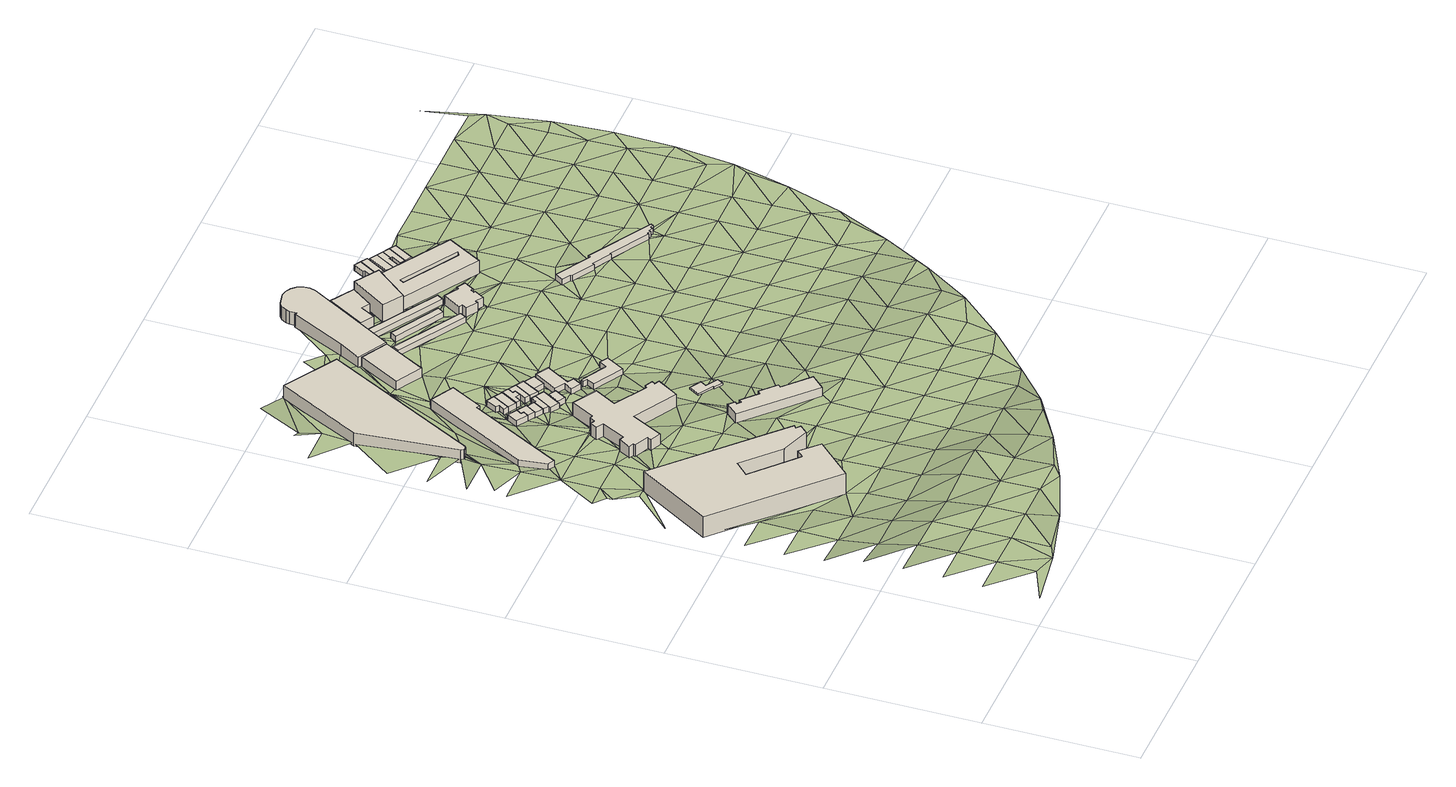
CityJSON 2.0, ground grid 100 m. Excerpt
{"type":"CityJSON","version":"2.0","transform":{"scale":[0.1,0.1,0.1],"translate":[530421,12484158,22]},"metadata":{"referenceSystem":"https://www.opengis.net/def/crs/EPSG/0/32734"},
"CityObjects":{
"building1":{"type":"Building","attributes":{"address":"358 on Victoria Victoria Road Cape Town","building":"commercial","building:levels":"5","building_height":15.3,"plus_code":"4FRW3F76+Q4P","ground_height":27.33,"roof_height":42.63},"geometry":[{"type":"Solid","lod":"1","boundaries":[[[[0,1,2,3]],[[1,4,5,2]],[[4,6,7,5]],[[6,8,9,7]],[[8,10,11,9]],[[10,12,13,11]],[[12,14,15,13]],[[14,16,17,15]],[[16,18,19,17]],[[18,20,21,19]],[[20,22,23,21]],[[22,24,25,23]],[[24,0,3,25]],[[3,2,5,7,9,11,13,15,17,19,21,23,25]],[[24,22,20,18,16,14,12,10,8,6,4,1,0]]]]}]},
"building2":{"type":"Building","attributes":{"address":"International Hotel School 127 Cecil Road Salt River 7925 Cape Town","building":"college","building:levels":"2","amenity":"college","building_height":6.9,"plus_code":"4FRW3F86+86P","ground_height":24.08,"roof_height":30.98},"geometry":[{"type":"Solid","lod":"1","boundaries":[[[[26,27,28,29]],[[27,30,31,28]],[[30,32,33,31]],[[32,34,35,33]],[[34,36,37,35]],[[36,38,39,37]],[[38,26,29,39]],[[29,28,31,33,35,37,39]],[[38,36,34,32,30,27,26]]]]}]},
"building3":{"type":"Building","attributes":{"address":"1 Milne Street Salt River Cape Town","building":"house","building:levels":"1","building_height":4.1,"plus_code":"4FRW3F86+88G","ground_height":25.35,"roof_height":29.45},"geometry":[{"type":"Solid","lod":"1","boundaries":[[[[40,41,42,43]],[[41,44,45,42]],[[44,46,47,45]],[[46,48,49,47]],[[48,50,51,49]],[[50,40,43,51]],[[43,42,45,47,49,51]],[[50,48,46,44,41,40]]]]}]},
"building4":{"type":"Building","attributes":{"address":"271 Victoria Road Salt River Cape Town","building":"commercial","building:levels":"3","building_height":9.7,"plus_code":"4FRW3F86+495","ground_height":25.28,"roof_height":34.98},"geometry":[{"type":"Solid","lod":"1","boundaries":[[[[52,53,54,55]],[[53,56,57,54]],[[56,58,59,57]],[[58,60,61,59]],[[60,62,63,61]],[[62,64,65,63]],[[64,66,67,65]],[[66,68,69,67]],[[68,70,71,69]],[[70,72,73,71]],[[72,74,75,73]],[[74,76,77,75]],[[76,78,79,77]],[[78,80,81,79]],[[80,82,83,81]],[[82,84,85,83]],[[84,86,87,85]],[[86,88,89,87]],[[88,90,91,89]],[[90,92,93,91]],[[92,94,95,93]],[[94,96,97,95]],[[96,98,99,97]],[[98,52,55,99]],[[55,54,57,59,61,63,65,67,69,71,73,75,77,79,81,83,85,87,89,91,93,95,97,99]],[[98,96,94,92,90,88,86,84,82,80,78,76,74,72,70,68,66,64,62,60,58,56,53,52]]]]}]},
"building5":{"type":"Building","attributes":{"address":"97 Durham Avenue Salt River Cape Town","building":"commercial","building:levels":"3","building_height":9.7,"plus_code":"4FRW3F86+G54","ground_height":21.81,"roof_height":31.51},"geometry":[{"type":"Solid","lod":"1","boundaries":[[[[100,101,102,103]],[[101,104,105,102]],[[104,106,107,105]],[[106,108,109,107]],[[108,110,111,109]],[[110,112,113,111]],[[112,114,115,113]],[[114,100,103,115]],[[103,102,105,107,109,111,113,115]],[[114,112,110,108,106,104,101,100]]]]}]},
"building6":{"type":"Building","attributes":{"address":"2 Milne Street Salt River Cape Town","building":"house","building:levels":"1","building_height":4.1,"plus_code":"4FRW3F86+892","ground_height":25.35,"roof_height":29.45},"geometry":[{"type":"Solid","lod":"1","boundaries":[[[[116,117,118,119]],[[117,40,43,118]],[[40,50,51,43]],[[50,48,49,51]],[[48,46,47,49]],[[46,116,119,47]],[[119,118,43,51,49,47]],[[46,48,50,40,117,116]]]]}]},
"building7":{"type":"Building","attributes":{"address":"3 Milne Street Salt River Cape Town","building":"house","building:levels":"1","building_height":4.1,"plus_code":"4FRW3F86+79W","ground_height":24.61,"roof_height":28.71},"geometry":[{"type":"Solid","lod":"1","boundaries":[[[[120,121,122,123]],[[121,124,125,122]],[[124,126,127,125]],[[126,120,123,127]],[[123,122,125,127]],[[126,124,121,120]]]]}]},
"building8":{"type":"Building","attributes":{"address":"1 Ford Street Salt River Cape Town","building":"house","building:levels":"1","building_height":4.1,"plus_code":"4FRW3F86+99M","ground_height":24.08,"roof_height":28.18},"geometry":[{"type":"Solid","lod":"1","boundaries":[[[[128,129,130,131]],[[129,132,133,130]],[[132,134,135,133]],[[134,136,137,135]],[[136,138,139,137]],[[138,128,131,139]],[[131,130,133,135,137,139]],[[138,136,134,132,129,128]]]]}]},
"building9":{"type":"Building","attributes":{"address":"4 Milne Street Salt River Cape Town","building":"house","building:levels":"1","building_height":4.1,"plus_code":"4FRW3F86+7CJ","ground_height":24.61,"roof_height":28.71},"geometry":[{"type":"Solid","lod":"1","boundaries":[[[[140,141,142,143]],[[141,144,145,142]],[[144,146,147,145]],[[146,121,122,147]],[[121,120,123,122]],[[120,140,143,123]],[[143,142,145,147,122,123]],[[120,121,146,144,141,140]]]]}]},
"building10":{"type":"Building","attributes":{"address":"2 Ford Street Salt River Cape Town","building":"house","building:levels":"1","building_height":4.1,"plus_code":"4FRW3F86+999","ground_height":24.08,"roof_height":28.18},"geometry":[{"type":"Solid","lod":"1","boundaries":[[[[148,128,131,149]],[[128,138,139,131]],[[138,150,151,139]],[[150,148,149,151]],[[149,131,139,151]],[[150,138,128,148]]]]}]},
"building11":{"type":"Building","attributes":{"address":"5 Milne Street Salt River Cape Town","building":"house","building:levels":"1","building_height":4.1,"plus_code":"4FRW3F86+7CF","ground_height":24.61,"roof_height":28.71},"geometry":[{"type":"Solid","lod":"1","boundaries":[[[[152,153,154,155]],[[153,156,157,154]],[[156,141,142,157]],[[141,140,143,142]],[[140,158,159,143]],[[158,160,161,159]],[[160,152,155,161]],[[155,154,157,142,143,159,161]],[[160,158,140,141,156,153,152]]]]}]},
"building12":{"type":"Building","attributes":{"address":"3 Ford Street Salt River Cape Town","building":"house","building:levels":"1","building_height":4.1,"plus_code":"4FRW3F86+9C3","ground_height":24.61,"roof_height":28.71},"geometry":[{"type":"Solid","lod":"1","boundaries":[[[[162,163,164,165]],[[163,166,167,164]],[[166,168,169,167]],[[168,170,171,169]],[[170,172,173,171]],[[172,174,175,173]],[[174,176,177,175]],[[176,162,165,177]],[[165,164,167,169,171,173,175,177]],[[176,174,172,170,168,166,163,162]]]]}]},
"building13":{"type":"Building","attributes":{"address":"6 Milne Street Salt River Cape Town","building":"house","building:levels":"1","building_height":4.1,"plus_code":"4FRW3F86+7C9","ground_height":25.28,"roof_height":29.38},"geometry":[{"type":"Solid","lod":"1","boundaries":[[[[178,179,180,181]],[[179,182,183,180]],[[182,184,185,183]],[[184,178,181,185]],[[181,180,183,185]],[[184,182,179,178]]]]}]},
"building14":{"type":"Building","attributes":{"address":"Salt River Fire Station 346A Victoria Road Salt River 7925 Cape Town","building":"fire_station","building:levels":"2","amenity":"fire_station","operator":"City of Cape Town","building_height":6.9,"plus_code":"4FRW3F76+RH9","ground_height":26.64,"roof_height":33.54},"geometry":[{"type":"Solid","lod":"1","boundaries":[[[[186,187,188,189]],[[187,190,191,188]],[[190,192,193,191]],[[192,194,195,193]],[[194,196,197,195]],[[196,198,199,197]],[[198,200,201,199]],[[200,202,203,201]],[[202,204,205,203]],[[204,206,207,205]],[[206,208,209,207]],[[208,186,189,209]],[[189,188,191,193,195,197,199,201,203,205,207,209]],[[208,206,204,202,200,198,196,194,192,190,187,186]]]]}]},
"building15":{"type":"Building","attributes":{"address":"4 Ford Street Salt River Cape Town","building":"house","building:levels":"1","building_height":4.1,"plus_code":"4FRW3F86+8CW","ground_height":24.61,"roof_height":28.71},"geometry":[{"type":"Solid","lod":"1","boundaries":[[[[210,162,165,211]],[[162,176,177,165]],[[176,174,175,177]],[[174,172,173,175]],[[172,212,213,173]],[[212,214,215,213]],[[214,210,211,215]],[[211,165,177,175,173,213,215]],[[214,212,172,174,176,162,210]]]]}]},
"building16":{"type":"Building","attributes":{"address":"5 Ford Street Salt River Cape Town","building":"house","building:levels":"1","building_height":4.1,"plus_code":"4FRW3F86+8FJ","ground_height":24.61,"roof_height":28.71},"geometry":[{"type":"Solid","lod":"1","boundaries":[[[[216,210,211,217]],[[210,214,215,211]],[[214,218,219,215]],[[218,220,221,219]],[[220,216,217,221]],[[217,211,215,219,221]],[[220,218,214,210,216]]]]}]},
"building17":{"type":"Building","attributes":{"building":"roof","building:levels":"1","building_height":1.3,"min_height":2.8,"plus_code":"4FRW3F76+XH5","ground_height":26.44,"roof_height":31.84,"bottom_roof_height":30.54},"geometry":[{"type":"Solid","lod":"1","boundaries":[[[[222,223,224,225]],[[223,226,227,224]],[[226,228,229,227]],[[228,230,231,229]],[[230,232,233,231]],[[232,234,235,233]],[[234,236,237,235]],[[236,222,225,237]],[[225,224,227,229,231,233,235,237]],[[236,234,232,230,228,226,223,222]]]]}]},
"building18":{"type":"Building","attributes":{"address":"6 Ford Street Salt River Cape Town","building":"house","building:levels":"1","building_height":4.1,"plus_code":"4FRW3F86+8FG","ground_height":24.03,"roof_height":28.13},"geometry":[{"type":"Solid","lod":"1","boundaries":[[[[238,239,240,241]],[[239,242,243,240]],[[242,244,245,243]],[[244,238,241,245]],[[241,240,243,245]],[[244,242,239,238]]]]}]},
"building19":{"type":"Building","attributes":{"address":"7 Ford Street Salt River Cape Town","building":"house","building:levels":"1","building_height":4.1,"plus_code":"4FRW3F86+7GV","ground_height":24.03,"roof_height":28.13},"geometry":[{"type":"Solid","lod":"1","boundaries":[[[[246,247,248,249]],[[247,250,251,248]],[[250,252,253,251]],[[252,254,255,253]],[[254,256,257,255]],[[256,258,259,257]],[[258,260,261,259]],[[260,246,249,261]],[[249,248,251,253,255,257,259,261]],[[260,258,256,254,252,250,247,246]]]]}]},
"building20":{"type":"Building","attributes":{"address":"7 Shelley Road Salt River Cape Town","building":"kindergarten","building:levels":"1","building_height":4.1,"plus_code":"4FRW3F86+5HH","ground_height":23.93,"roof_height":28.03},"geometry":[{"type":"Solid","lod":"1","boundaries":[[[[262,263,264,265]],[[263,266,267,264]],[[266,268,269,267]],[[268,270,271,269]],[[270,272,273,271]],[[272,274,275,273]],[[274,276,277,275]],[[276,262,265,277]],[[265,264,267,269,271,273,275,277]],[[276,274,272,270,268,266,263,262]]]]}]},
"building21":{"type":"Building","attributes":{"address":"125 Cecil Road Salt River Cape Town","building":"industrial","building:levels":"2","building_height":6.9,"plus_code":"4FRW3F86+JCQ","ground_height":21.79,"roof_height":28.69},"geometry":[{"type":"Solid","lod":"1","boundaries":[[[[278,279,280,281]],[[279,282,283,280]],[[282,284,285,283]],[[284,278,281,285]],[[281,280,283,285]],[[284,282,279,278]]]]}]},
"building22":{"type":"Building","attributes":{"building":"carport","building:levels":"1","amenity":"parking","building_height":4.1,"plus_code":"4FRW3F86+HJR","ground_height":21.79,"roof_height":25.89},"geometry":[{"type":"Solid","lod":"1","boundaries":[[[[286,287,288,289]],[[287,290,291,288]],[[290,292,293,291]],[[292,286,289,293]],[[289,288,291,293]],[[292,290,287,286]]]]}]},
"building23":{"type":"Building","attributes":{"address":"Cecil Road Salt River Cape Town","building":"parking","building:levels":"3","building_height":9.7,"plus_code":"4FRW3F86+RH7","ground_height":19.01,"roof_height":28.71},"geometry":[{"type":"Solid","lod":"1","boundaries":[[[[294,295,296,297]],[[295,298,299,296]],[[298,300,301,299]],[[300,302,303,301]],[[302,304,305,303]],[[304,306,307,305]],[[306,308,309,307]],[[308,310,311,309]],[[310,312,313,311]],[[312,314,315,313]],[[314,316,317,315]],[[316,318,319,317]],[[318,320,321,319]],[[320,322,323,321]],[[322,324,325,323]],[[324,294,297,325]],[[297,296,299,301,303,305,307,309,311,313,315,317,319,321,323,325]],[[324,322,320,318,316,314,312,310,308,306,304,302,300,298,295,294]]]]}]},
"building24":{"type":"Building","attributes":{"building":"carport","building:levels":"1","amenity":"parking","building_height":4.1,"plus_code":"4FRW3F86+JJQ","ground_height":21.79,"roof_height":25.89},"geometry":[{"type":"Solid","lod":"1","boundaries":[[[[326,327,328,329]],[[327,330,331,328]],[[330,332,333,331]],[[332,326,329,333]],[[329,328,331,333]],[[332,330,327,326]]]]}]},
"building25":{"type":"Building","attributes":{"building":"carport","building:levels":"1","amenity":"parking","building_height":4.1,"plus_code":"4FRW3F86+MM7","ground_height":21.75,"roof_height":25.85},"geometry":[{"type":"Solid","lod":"1","boundaries":[[[[334,335,336,337]],[[335,338,339,336]],[[338,340,341,339]],[[340,334,337,341]],[[337,336,339,341]],[[340,338,335,334]]]]}]},
"building26":{"type":"Building","attributes":{"address":"13 Shelley Road Salt River Cape Town","building":"office","building:levels":"2","building_height":6.9,"plus_code":"4FRW3F86+QMC","ground_height":20.62,"roof_height":27.52},"geometry":[{"type":"Solid","lod":"1","boundaries":[[[[342,343,344,345]],[[343,346,347,344]],[[346,348,349,347]],[[348,350,351,349]],[[350,352,353,351]],[[352,342,345,353]],[[345,344,347,349,351,353]],[[352,350,348,346,343,342]]]]}]},
"building27":{"type":"Building","attributes":{"address":"Atelier's Park 11 Shelley Road Salt River Cape Town","building":"apartments","building:levels":"4","building:flats":"16","building_height":12.5,"plus_code":"4FRW3F86+PPJ","ground_height":20.26,"roof_height":32.76},"geometry":[{"type":"Solid","lod":"1","boundaries":[[[[354,355,356,357]],[[355,358,359,356]],[[358,360,361,359]],[[360,354,357,361]],[[357,356,359,361]],[[360,358,355,354]]]]}]},
"building28":{"type":"Building","attributes":{"address":"Rotary Club of Cape Town Shelley Road Salt River Cape Town","building":"hall","building:levels":"2","amenity":"social_facility","social_facility":"outreach","operator":"Rotary International","building_height":6.9,"plus_code":"4FRW3F86+HQ7","ground_height":21.75,"roof_height":28.65},"geometry":[{"type":"Solid","lod":"1","boundaries":[[[[362,363,364,365]],[[363,366,367,364]],[[366,368,369,367]],[[368,370,371,369]],[[370,372,373,371]],[[372,374,375,373]],[[374,376,377,375]],[[376,378,379,377]],[[378,380,381,379]],[[380,382,383,381]],[[382,384,385,383]],[[384,386,387,385]],[[386,388,389,387]],[[388,362,365,389]],[[365,364,367,369,371,373,375,377,379,381,383,385,387,389]],[[388,386,384,382,380,378,376,374,372,370,368,366,363,362]]]]}]},
"building29":{"type":"Building","attributes":{"address":"17 on Shelly 17 Shelley Road Salt River Cape Town","building":"residential","building:levels":"3","building:flats":"95","residential":"student","operator":"Proper Living","building_height":9.7,"plus_code":"4FRW3F86+MV9","ground_height":20.26,"roof_height":29.96},"geometry":[{"type":"Solid","lod":"1","boundaries":[[[[390,391,392,393]],[[391,394,395,392]],[[394,396,397,395]],[[396,390,393,397]],[[398,399,400,401]],[[399,402,403,400]],[[402,404,405,403]],[[404,398,401,405]],[[393,392,395,397],[401,400,403,405]],[[396,394,391,390],[404,402,399,398]]]]}]},
"building30":{"type":"Building","attributes":{"address":"Swift Street Salt River Cape Town","building":"house","building:levels":"1","building_height":4.1,"plus_code":"4FRW3F86+QRM","ground_height":20,"roof_height":24.1},"geometry":[{"type":"Solid","lod":"1","boundaries":[[[[406,407,408,409]],[[407,410,411,408]],[[410,412,413,411]],[[412,414,415,413]],[[414,416,417,415]],[[416,406,409,417]],[[409,408,411,413,415,417]],[[416,414,412,410,407,406]]]]}]},
"building31":{"type":"Building","attributes":{"address":"Swift Street Salt River Cape Town","building":"house","building:levels":"1","building_height":4.1,"plus_code":"4FRW3F86+QRP","ground_height":20,"roof_height":24.1},"geometry":[{"type":"Solid","lod":"1","boundaries":[[[[406,416,417,409]],[[416,418,419,417]],[[418,420,421,419]],[[420,406,409,421]],[[409,417,419,421]],[[420,418,416,406]]]]}]},
"building32":{"type":"Building","attributes":{"address":"Swift Street Salt River Cape Town","building":"house","building:levels":"1","building_height":4.1,"plus_code":"4FRW3F86+QV6","ground_height":20,"roof_height":24.1},"geometry":[{"type":"Solid","lod":"1","boundaries":[[[[422,423,424,425]],[[423,426,427,424]],[[426,428,429,427]],[[428,422,425,429]],[[425,424,427,429]],[[428,426,423,422]]]]}]},
"building33":{"type":"Building","attributes":{"address":"Swift Street Salt River Cape Town","building":"house","building:levels":"1","building_height":4.1,"plus_code":"4FRW3F86+QV3","ground_height":20,"roof_height":24.1},"geometry":[{"type":"Solid","lod":"1","boundaries":[[[[430,422,425,431]],[[422,428,429,425]],[[428,432,433,429]],[[432,434,435,433]],[[434,436,437,435]],[[436,438,439,437]],[[438,430,431,439]],[[431,425,429,433,435,437,439]],[[438,436,434,432,428,422,430]]]]}]},
"building34":{"type":"Building","attributes":{"address":"Swift Street Salt River Cape Town","building":"house","building:levels":"1","building_height":4.1,"plus_code":"4FRW3F86+PVX","ground_height":20,"roof_height":24.1},"geometry":[{"type":"Solid","lod":"1","boundaries":[[[[440,430,431,441]],[[430,438,439,431]],[[438,442,443,439]],[[442,444,445,443]],[[444,446,447,445]],[[446,440,441,447]],[[441,431,439,443,445,447]],[[446,444,442,438,430,440]]]]}]},
"building35":{"type":"Building","attributes":{"address":"Swift Street Salt River Cape Town","building":"house","building:levels":"1","building_height":4.1,"plus_code":"4FRW3F86+PWR","ground_height":20,"roof_height":24.1},"geometry":[{"type":"Solid","lod":"1","boundaries":[[[[440,446,447,441]],[[446,448,449,447]],[[448,450,451,449]],[[450,440,441,451]],[[441,447,449,451]],[[450,448,446,440]]]]}]},
"building36":{"type":"Building","attributes":{"address":"9 Shelley Road 7925 Salt River, Cape Town","building":"clubhouse","building:levels":"1","building_height":4.1,"plus_code":"4FRW3F87+83F","ground_height":22.36,"roof_height":26.46},"geometry":[{"type":"Solid","lod":"1","boundaries":[[[[452,453,454,455]],[[453,456,457,454]],[[456,458,459,457]],[[458,460,461,459]],[[460,462,463,461]],[[462,464,465,463]],[[464,466,467,465]],[[466,468,469,467]],[[468,470,471,469]],[[470,472,473,471]],[[472,474,475,473]],[[474,476,477,475]],[[476,478,479,477]],[[478,480,481,479]],[[480,482,483,481]],[[482,484,485,483]],[[484,486,487,485]],[[486,452,455,487]],[[455,454,457,459,461,463,465,467,469,471,473,475,477,479,481,483,485,487]],[[486,484,482,480,478,476,474,472,470,468,466,464,462,460,458,456,453,452]]]]}]},
"terrain1":{"type":"TINRelief","geometry":[{"type":"CompositeSurface","lod":"1","boundaries":[[[488,489,490]],[[491,492,488]],[[493,494,491]],[[490,491,488]],[[493,495,496]],[[491,490,497]],[[497,493,491]],[[495,498,499]],[[500,497,490]],[[495,493,501]],[[498,502,503]],[[497,501,493]],[[490,504,500]],[[498,495,505]],[[502,506,507]],[[501,505,495]],[[497,500,508]],[[502,498,509]],[[506,510,511]],[[508,501,497]],[[505,509,498]],[[508,500,504]],[[502,512,506]],[[505,501,513]],[[509,512,502]],[[513,501,508]],[[514,510,506]],[[515,509,505]],[[516,510,517]],[[512,514,506]],[[513,515,505]],[[508,504,518]],[[519,512,509]],[[520,521,522]],[[513,508,518]],[[515,519,509]],[[514,517,510]],[[517,514,512]],[[523,524,525]],[[525,524,526]],[[515,513,527]],[[522,521,526]],[[519,528,512]],[[504,529,518]],[[521,525,526]],[[517,512,528]],[[518,527,513]],[[525,530,523]],[[515,531,519]],[[527,531,515]],[[530,532,533]],[[525,521,534]],[[528,519,535]],[[536,537,538]],[[518,539,527]],[[534,530,525]],[[532,540,541]],[[531,535,519]],[[539,518,529]],[[528,542,517]],[[543,537,536]],[[544,532,530]],[[545,534,521]],[[544,530,546]],[[547,540,548]],[[549,545,521]],[[550,532,544]],[[538,537,551]],[[535,542,528]],[[532,550,540]],[[527,552,531]],[[530,553,546]],[[548,554,555]],[[537,543,556]],[[539,557,527]],[[530,534,553]],[[542,558,517]],[[537,556,551]],[[558,559,517]],[[534,545,560]],[[535,531,552]],[[561,540,550]],[[527,557,552]],[[540,562,548]],[[540,563,562]],[[521,564,549]],[[563,540,565]],[[566,554,567]],[[560,545,568]],[[561,565,540]],[[569,539,529]],[[570,545,549]],[[568,545,571]],[[572,546,553]],[[556,573,551]],[[553,534,574]],[[574,534,560]],[[575,542,535]],[[545,570,571]],[[556,559,573]],[[567,554,548]],[[560,568,576]],[[535,552,575]],[[561,550,577]],[[569,557,539]],[[573,559,558]],[[571,578,568]],[[579,558,542]],[[580,567,581]],[[582,553,574]],[[553,583,572]],[[570,584,571]],[[579,542,575]],[[585,546,572]],[[552,557,586]],[[570,549,587]],[[549,564,588]],[[589,574,590]],[[582,591,553]],[[569,592,557]],[[593,573,558]],[[583,553,591]],[[588,587,549]],[[582,574,589]],[[564,594,595]],[[575,552,586]],[[593,558,579]],[[557,592,586]],[[581,596,597]],[[550,26,577]],[[598,584,570]],[[572,583,599]],[[600,595,573]],[[572,599,44]],[[587,598,570]],[[564,595,600]],[[591,601,583]],[[602,579,575]],[[593,600,573]],[[44,585,572]],[[603,583,601]],[[604,584,598]],[[588,564,605]],[[577,606,561]],[[599,583,603]],[[602,575,586]],[[607,581,567]],[[588,608,587]],[[609,592,569]],[[607,596,581]],[[610,593,579]],[[564,600,605]],[[44,599,46]],[[603,611,52]],[[605,608,588]],[[599,603,52]],[[610,579,602]],[[44,41,585]],[[46,599,612]],[[598,587,613]],[[586,592,614]],[[587,608,613]],[[615,612,599]],[[616,41,40]],[[617,41,616]],[[41,618,585]],[[600,593,619]],[[596,607,620]],[[621,604,598]],[[52,622,599]],[[599,622,615]],[[623,618,41]],[[617,623,41]],[[624,616,40]],[[586,614,602]],[[617,616,624]],[[619,593,610]],[[592,609,614]],[[606,577,26]],[[609,569,625]],[[626,623,617]],[[624,40,627]],[[628,615,622]],[[40,117,627]],[[618,623,629]],[[630,622,52]],[[613,631,598]],[[600,632,605]],[[114,561,606]],[[598,631,621]],[[117,168,627]],[[610,602,633]],[[630,52,182]],[[632,600,619]],[[117,121,212]],[[634,608,605]],[[635,636,637]],[[638,636,635]],[[168,117,212]],[[618,629,38]],[[52,639,182]],[[635,637,640]],[[638,635,640]],[[121,146,144]],[[179,630,182]],[[638,631,613]],[[602,614,633]],[[144,212,121]],[[38,641,26]],[[606,26,641]],[[168,212,170]],[[642,639,643]],[[640,631,638]],[[614,609,625]],[[214,212,144]],[[643,644,642]],[[170,212,172]],[[214,144,141]],[[645,619,610]],[[605,632,634]],[[141,218,214]],[[640,646,196]],[[647,182,639]],[[648,629,128]],[[156,218,141]],[[633,645,610]],[[649,621,631]],[[606,641,650]],[[178,184,156]],[[648,38,629]],[[184,182,647]],[[648,128,163]],[[220,218,156]],[[184,651,156]],[[652,641,38]],[[639,642,653]],[[654,607,655]],[[640,196,656]],[[639,657,647]],[[619,658,632]],[[651,184,647]],[[162,648,163]],[[659,631,640]],[[614,625,660]],[[220,156,661]],[[651,661,156]],[[657,639,662]],[[663,649,664]],[[614,660,633]],[[639,653,662]],[[650,641,665]],[[162,210,648]],[[664,653,642]],[[651,647,666]],[[645,658,619]],[[667,656,196]],[[652,38,648]],[[210,216,648]],[[649,631,659]],[[659,640,656]],[[641,652,665]],[[634,632,668]],[[246,661,651]],[[669,667,670]],[[662,671,657]],[[606,650,672]],[[655,607,114]],[[673,657,671]],[[674,671,662]],[[675,645,633]],[[673,676,657]],[[664,649,677]],[[632,658,668]],[[661,246,244]],[[244,246,216]],[[678,653,664]],[[679,676,673]],[[660,675,633]],[[653,678,662]],[[669,634,668]],[[680,114,606]],[[260,681,676]],[[682,648,216]],[[683,660,625]],[[672,680,606]],[[659,677,649]],[[684,667,669]],[[676,679,260]],[[658,645,685]],[[652,648,682]],[[677,678,664]],[[679,673,686]],[[656,667,687]],[[682,216,246]],[[688,246,260]],[[645,675,685]],[[668,684,669]],[[687,659,656]],[[665,652,689]],[[682,246,688]],[[684,687,667]],[[690,655,114]],[[679,686,263]],[[683,675,660]],[[672,691,680]],[[679,692,260]],[[693,655,690]],[[668,658,694]],[[695,114,680]],[[677,696,678]],[[685,697,658]],[[682,689,652]],[[692,679,263]],[[262,678,696]],[[695,690,114]],[[278,665,698]],[[278,691,672]],[[688,260,699]],[[700,680,691]],[[701,677,659]],[[684,668,694]],[[687,702,659]],[[694,658,697]],[[698,665,703]],[[703,665,689]],[[685,675,704]],[[263,262,692]],[[675,683,704]],[[691,278,700]],[[705,682,688]],[[696,677,701]],[[692,699,260]],[[701,659,702]],[[698,286,278]],[[286,700,278]],[[687,684,706]],[[707,697,685]],[[689,682,705]],[[262,696,708]],[[694,709,684]],[[699,705,688]],[[327,700,286]],[[704,707,685]],[[695,710,690]],[[702,687,706]],[[711,692,262]],[[696,701,708]],[[684,709,706]],[[327,712,700]],[[335,700,712]],[[697,713,694]],[[703,689,714]],[[704,683,715]],[[698,703,716]],[[700,335,717]],[[707,713,697]],[[705,714,689]],[[708,711,262]],[[327,326,712]],[[335,712,326]],[[327,286,718]],[[699,692,719]],[[702,720,701]],[[721,709,694]],[[334,717,335]],[[706,722,702]],[[715,707,704]],[[713,721,694]],[[692,711,719]],[[703,714,716]],[[699,723,705]],[[334,724,717]],[[722,720,702]],[[286,725,718]],[[326,726,335]],[[727,708,701]],[[706,709,728]],[[700,717,729]],[[724,334,730]],[[718,731,327]],[[714,705,723]],[[721,728,709]],[[723,699,719]],[[707,715,732]],[[713,707,733]],[[334,734,730]],[[727,701,720]],[[708,735,711]],[[736,722,706]],[[714,737,716]],[[350,724,730]],[[721,713,733]],[[338,335,726]],[[718,725,731]],[[724,350,348]],[[728,736,706]],[[707,732,733]],[[725,716,738]],[[734,334,340]],[[711,735,719]],[[714,723,739]],[[735,708,727]],[[731,725,740]],[[738,740,725]],[[730,734,741]],[[716,737,738]],[[739,737,714]],[[722,742,720]],[[740,738,743]],[[368,731,740]],[[736,742,722]],[[726,731,368]],[[744,350,730]],[[728,721,745]],[[733,746,721]],[[741,734,340]],[[732,715,747]],[[737,748,749]],[[750,723,719]],[[751,727,720]],[[338,726,368]],[[739,748,737]],[[340,752,741]],[[735,753,719]],[[728,745,736]],[[742,751,720]],[[721,746,745]],[[350,744,352]],[[739,754,748]],[[732,747,733]],[[739,723,750]],[[368,755,338]],[[360,741,752]],[[750,719,753]],[[755,340,338]],[[735,727,756]],[[368,366,755]],[[757,754,758]],[[363,340,755]],[[759,352,744]],[[758,754,760]],[[742,736,761]],[[751,756,727]],[[755,366,363]],[[762,754,739]],[[746,733,763]],[[736,745,761]],[[360,752,391]],[[764,765,744]],[[752,340,766]],[[753,735,767]],[[744,768,764]],[[769,770,771]],[[762,760,754]],[[763,733,747]],[[750,762,739]],[[768,744,360]],[[772,751,742]],[[362,760,762]],[[756,767,735]],[[753,773,750]],[[340,363,766]],[[360,774,768]],[[761,772,742]],[[766,363,362]],[[745,746,775]],[[774,360,776]],[[777,360,391]],[[778,773,753]],[[779,746,763]],[[776,360,780]],[[774,776,780]],[[360,777,780]],[[769,771,781]],[[751,782,756]],[[777,391,783]],[[773,452,750]],[[762,750,452]],[[767,784,753]],[[769,785,770]],[[778,753,784]],[[762,766,362]],[[745,775,761]],[[780,777,786]],[[783,391,787]],[[772,782,751]],[[746,779,775]],[[788,780,786]],[[778,789,773]],[[432,787,391]],[[790,786,777]],[[787,791,783]],[[792,432,391]],[[793,763,747]],[[787,432,428]],[[767,756,794]],[[761,795,772]],[[769,781,785]],[[782,796,756]],[[423,791,787]],[[452,797,762]],[[778,784,798]],[[779,763,793]],[[795,761,775]],[[762,797,766]],[[391,799,792]],[[464,784,767]],[[791,423,420]],[[800,792,801]],[[756,796,794]],[[792,800,436]],[[452,802,803]],[[803,797,452]],[[782,772,804]],[[792,805,801]],[[800,438,436]],[[798,784,464]],[[442,438,800]],[[806,775,779]],[[464,767,794]],[[772,795,804]],[[422,420,423]],[[464,807,798]],[[799,805,792]],[[779,793,806]],[[802,808,803]],[[797,809,766]],[[796,782,810]],[[799,766,809]],[[775,811,795]],[[804,810,782]],[[803,808,812]],[[812,797,803]],[[806,811,775]],[[805,799,813]],[[796,814,794]],[[813,450,805]],[[804,795,815]],[[814,796,810]],[[464,794,816]],[[809,813,799]],[[466,464,816]],[[809,797,817]],[[440,450,818]],[[811,815,795]],[[819,806,793]],[[812,817,797]],[[450,813,818]],[[820,810,804]],[[821,794,814]],[[822,812,808]],[[811,806,819]],[[816,794,821]],[[823,813,809]],[[815,820,804]],[[823,809,817]],[[815,811,819]],[[822,808,824]],[[816,825,826]],[[814,810,827]],[[813,828,818]],[[816,821,825]],[[820,829,810]],[[825,821,830]],[[825,830,831]],[[813,823,828]],[[832,830,821]],[[817,812,833]],[[821,814,827]],[[832,834,830]],[[822,835,812]],[[827,810,829]],[[815,819,836]],[[820,815,837]],[[823,817,833]],[[818,828,838]],[[812,835,833]],[[839,832,821]],[[832,839,824]],[[829,820,837]],[[839,821,827]],[[837,815,836]],[[824,840,822]],[[819,841,836]],[[842,828,823]],[[840,835,822]],[[833,843,823]],[[840,824,839]],[[844,827,829]],[[837,845,829]],[[843,842,823]],[[837,836,841]],[[846,838,828]],[[833,835,847]],[[827,844,839]],[[840,847,835]],[[844,829,845]],[[828,842,846]],[[848,843,833]],[[849,840,839]],[[848,833,847]],[[850,837,841]],[[850,845,837]],[[839,844,849]],[[842,843,851]],[[852,843,848]],[[847,840,853]],[[840,849,854]],[[844,845,855]],[[842,851,846]],[[843,852,851]],[[840,854,853]],[[845,850,855]],[[848,847,856]],[[844,857,849]],[[852,848,856]],[[846,851,858]],[[847,853,856]],[[859,854,849]],[[844,855,857]],[[857,855,850]],[[849,857,859]],[[860,851,852]],[[856,861,852]],[[853,854,862]],[[854,859,863]],[[860,852,861]],[[858,851,864]],[[853,862,856]],[[854,863,862]],[[865,859,857]],[[851,860,864]],[[866,861,856]],[[865,863,859]],[[856,862,866]],[[863,865,862]],[[860,861,867]],[[866,868,861]],[[869,862,865]],[[866,862,869]],[[861,868,867]],[[860,870,864]],[[868,866,871]],[[869,871,866]],[[860,867,870]],[[868,871,867]],[[870,872,864]],[[870,867,871]],[[870,873,872]]]}]}
},
"vertices":[
[714,1474,99],[937,1706,99],[937,1706,252],[714,1474,252],[824,1818,99],[824,1818,252],[780,1774,99],[780,1774,252],[505,2029,99],[505,2029,252],[589,2113,99],[589,2113,252],[812,1897,99],[812,1897,252],[1010,1829,99],[1010,1829,252],[1056,1882,99],[1056,1882,252],[1030,1905,99],[1030,1905,252],[1048,1919,99],[1048,1919,252],[328,2608,99],[328,2608,252],[29,2126,99],[29,2126,252],
[695,4082,67],[322,3395,67],[322,3395,136],[695,4082,136],[343,3215,67],[343,3215,136],[386,3192,67],[386,3192,136],[716,3800,67],[716,3800,136],[738,3788,67],[738,3788,136],[851,3997,67],[851,3997,136],
[792,3575,80],[732,3612,80],[732,3612,120],[792,3575,120],[690,3543,80],[690,3543,120],[766,3495,80],[766,3495,120],[788,3530,80],[788,3530,120],[770,3540,80],[770,3540,120],
[904,3263,79],[821,3109,79],[821,3109,176],[904,3263,176],[801,3117,79],[801,3117,176],[779,3081,79],[779,3081,176],[752,3096,79],[752,3096,176],[726,3051,79],[726,3051,176],[770,3023,79],[770,3023,176],[690,2869,79],[690,2869,176],[661,2880,79],[661,2880,176],[614,2802,79],[614,2802,176],[647,2788,79],[647,2788,176],[642,2776,79],[642,2776,176],[737,2729,79],[737,2729,176],[722,2707,79],[722,2707,176],[794,2673,79],[794,2673,176],[902,2878,79],[902,2878,176],[1189,2713,79],[1189,2713,176],[1274,2853,79],[1274,2853,176],[1243,2868,79],[1243,2868,176],[1257,2890,79],[1257,2890,176],[1206,2915,79],[1206,2915,176],[1193,2900,79],[1193,2900,176],[981,3030,79],[981,3030,176],[1061,3170,79],[1061,3170,176],
[524,4947,44],[231,4399,44],[231,4399,141],[524,4947,141],[289,3745,44],[289,3745,141],[298,3731,44],[298,3731,141],[305,3727,44],[305,3727,141],[321,3728,44],[321,3728,141],[333,3737,44],[333,3737,141],[870,4736,44],[870,4736,141],
[811,3468,80],[855,3537,80],[855,3537,120],[811,3468,120],
[862,3435,72],[907,3508,72],[907,3508,113],[862,3435,113],[855,3537,72],[855,3537,113],[811,3468,72],[811,3468,113],
[884,3752,67],[834,3781,67],[834,3781,108],[884,3752,108],[791,3707,67],[791,3707,108],[812,3694,67],[812,3694,108],[788,3654,67],[788,3654,108],[817,3637,67],[817,3637,108],
[900,3412,72],[967,3521,72],[967,3521,113],[900,3412,113],[941,3536,72],[941,3536,113],[919,3501,72],[919,3501,113],
[938,3720,67],[938,3720,108],[869,3607,67],[869,3607,108],
[955,3376,72],[1000,3450,72],[1000,3450,113],[955,3376,113],[1024,3489,72],[1024,3489,113],[895,3398,72],[895,3398,113],[949,3365,72],[949,3365,113],
[977,3696,72],[938,3720,72],[938,3720,113],[977,3696,113],[869,3607,72],[869,3607,113],[897,3591,72],[897,3591,113],[920,3628,72],[920,3628,113],[949,3611,72],[949,3611,113],[971,3648,72],[971,3648,113],[954,3658,72],[954,3658,113],
[1000,3450,79],[955,3376,79],[955,3376,120],[1000,3450,120],[1004,3347,79],[1004,3347,120],[1048,3422,79],[1048,3422,120],
[1146,2325,92],[1564,1931,92],[1564,1931,161],[1146,2325,161],[1644,2014,92],[1644,2014,161],[1484,2165,92],[1484,2165,161],[1499,2182,92],[1499,2182,161],[1401,2275,92],[1401,2275,161],[1382,2256,92],[1382,2256,161],[1282,2350,92],[1282,2350,161],[1265,2332,92],[1265,2332,161],[1243,2353,92],[1243,2353,161],[1256,2367,92],[1256,2367,161],[1219,2402,92],[1219,2402,161],
[1027,3665,72],[1027,3665,113],[926,3574,72],[926,3574,113],[960,3553,72],[960,3553,113],
[1078,3636,72],[1078,3636,113],[1013,3521,72],[1013,3521,113],[1034,3560,72],[1034,3560,113],
[1392,2632,131],[1318,2675,131],[1318,2675,144],[1392,2632,144],[1275,2606,131],[1275,2606,144],[1373,2547,131],[1373,2547,144],[1369,2538,131],[1369,2538,144],[1423,2506,131],[1423,2506,144],[1447,2545,131],[1447,2545,144],[1368,2592,131],[1368,2592,144],
[1078,3636,66],[1034,3560,66],[1034,3560,107],[1078,3636,107],[1107,3519,66],[1107,3519,107],[1151,3595,66],[1151,3595,107],
[1174,3594,66],[1082,3440,66],[1082,3440,107],[1174,3594,107],[1146,3402,66],[1146,3402,107],[1112,3346,66],[1112,3346,107],[1175,3309,66],[1175,3309,107],[1209,3367,66],[1209,3367,107],[1168,3391,66],[1168,3391,107],[1259,3544,66],[1259,3544,107],
[1469,3247,65],[1414,3278,65],[1414,3278,106],[1469,3247,106],[1385,3227,65],[1385,3227,106],[1215,3323,65],[1215,3323,106],[1204,3304,65],[1204,3304,106],[1231,3288,65],[1231,3288,106],[1201,3237,65],[1201,3237,106],[1399,3125,65],[1399,3125,106],
[1145,4520,44],[971,4617,44],[971,4617,113],[1145,4520,113],[818,4344,44],[818,4344,113],[992,4247,44],[992,4247,113],
[1164,4489,44],[1139,4447,44],[1139,4447,85],[1164,4489,85],[1580,4180,44],[1580,4180,85],[1605,4222,44],[1605,4222,85],
[1489,5096,16],[1499,5134,16],[1499,5134,113],[1489,5096,113],[1497,5172,16],[1497,5172,113],[1482,5208,16],[1482,5208,113],[1455,5238,16],[1455,5238,113],[1420,5258,16],[1420,5258,113],[1380,5265,16],[1380,5265,113],[1302,5248,16],[1302,5248,113],[1275,5228,16],[1275,5228,113],[1253,5197,16],[1253,5197,113],[1245,5172,16],[1245,5172,113],[1244,5123,16],[1244,5123,113],[1230,5130,16],[1230,5130,113],[1048,4777,16],[1048,4777,113],[964,4635,16],[964,4635,113],[1157,4529,16],[1157,4529,113],
[1288,4548,44],[1264,4508,44],[1264,4508,85],[1288,4548,85],[1584,4323,44],[1584,4323,85],[1608,4363,44],[1608,4363,85],
[1273,4686,44],[1247,4644,44],[1247,4644,85],[1273,4686,85],[1698,4368,44],[1698,4368,85],[1724,4410,44],[1724,4410,85],
[1439,4983,32],[1295,4738,32],[1295,4738,101],[1439,4983,101],[1382,4687,32],[1382,4687,101],[1436,4783,32],[1436,4783,101],[1489,4751,32],[1489,4751,101],[1590,4889,32],[1590,4889,101],
[1598,4888,29],[1439,4653,29],[1439,4653,154],[1598,4888,154],[1570,4571,29],[1570,4571,154],[1752,4789,29],[1752,4789,154],
[1858,4284,44],[1803,4318,44],[1803,4318,112],[1858,4284,112],[1793,4303,44],[1793,4303,112],[1702,4359,44],[1702,4359,112],[1629,4240,44],[1629,4240,112],[1650,4227,44],[1650,4227,112],[1631,4195,44],[1631,4195,112],[1704,4151,44],[1704,4151,112],[1713,4166,44],[1713,4166,112],[1762,4135,44],[1762,4135,112],[1802,4200,44],[1802,4200,112],[1793,4206,44],[1793,4206,112],[1805,4226,44],[1805,4226,112],[1818,4219,44],[1818,4219,112],
[2206,4504,29],[1756,4784,29],[1756,4784,126],[2206,4504,126],[1583,4579,29],[1583,4579,126],[2073,4273,29],[2073,4273,126],[1738,4651,29],[2107,4421,29],[2107,4421,126],[1738,4651,126],[2081,4406,29],[2081,4406,126],[1723,4626,29],[1723,4626,126],
[1897,4957,26],[1856,4981,26],[1856,4981,67],[1897,4957,67],[1813,4909,26],[1813,4909,67],[1821,4904,26],[1821,4904,67],[1784,4843,26],[1784,4843,67],[1817,4824,26],[1817,4824,67],
[1862,4798,26],[1862,4798,67],[1941,4930,26],[1941,4930,67],
[1993,4889,26],[1947,4916,26],[1947,4916,67],[1993,4889,67],[1863,4775,26],[1863,4775,67],[1909,4748,26],[1909,4748,67],
[2031,4866,26],[2031,4866,67],[1904,4741,26],[1904,4741,67],[1935,4723,26],[1935,4723,67],[1985,4807,26],[1985,4807,67],[1993,4802,26],[1993,4802,67],
[2074,4841,26],[2074,4841,67],[2003,4796,26],[2003,4796,67],[1964,4731,26],[1964,4731,67],[1997,4712,26],[1997,4712,67],
[2041,4687,26],[2041,4687,67],[2116,4814,26],[2116,4814,67],
[2143,3818,50],[2111,3764,50],[2111,3764,91],[2143,3818,91],[2163,3733,50],[2163,3733,91],[2169,3722,50],[2169,3722,91],[2313,3635,50],[2313,3635,91],[2319,3646,50],[2319,3646,91],[2441,3574,50],[2441,3574,91],[2446,3583,50],[2446,3583,91],[2701,3431,50],[2701,3431,91],[2706,3440,50],[2706,3440,91],[2726,3428,50],[2726,3428,91],[2734,3442,50],[2734,3442,91],[2757,3428,50],[2757,3428,91],[2766,3444,50],[2766,3444,91],[2785,3433,50],[2785,3433,91],[2797,3452,50],[2797,3452,91],[2381,3697,50],[2381,3697,91],[2373,3683,50],[2373,3683,91],
[259,107,208],[26,4,204],[414,62,207],[259,357,214],[9,357,211],[259,607,218],[9,607,217],[259,857,207],[9,857,214],[509,357,209],[259,1107,150],[9,1107,202],[509,107,207],[509,607,209],[259,1357,115],[9,1357,144],[795,157,219],[509,857,203],[259,1607,119],[9,1607,122],[759,357,208],[509,1107,146],[259,1857,121],[9,1857,126],[509,1357,111],[759,607,203],[509,1607,94],[759,857,173],[29,2126,124],[714,1474,101],[1009,357,214],[759,1107,113],[9,2357,120],[328,2608,112],[259,2607,112],[100,2851,112],[179,2787,108],[259,2857,108],[182,2752,108],[1009,607,207],[759,1357,101],[1165,289,212],[259,3107,108],[1009,857,195],[259,3357,100],[9,3357,97],[509,2857,107],[1009,1107,122],[505,2029,110],[759,1857,115],[589,2113,110],[1259,357,212],[259,3607,92],[40,3444,97],[1009,1357,109],[780,1774,115],[343,3215,108],[509,2607,112],[386,3192,102],[9,3607,90],[289,3745,84],[759,2357,113],[322,3395,100],[812,1897,115],[1259,857,193],[509,3107,102],[259,3857,84],[9,3857,82],[824,1818,115],[1259,607,201],[1009,1607,102],[937,1706,102],[614,2802,107],[333,3737,84],[298,3731,92],[305,3727,92],[1048,1919,116],[321,3728,92],[9,4107,74],[231,4399,69],[642,2776,101],[1519,457,204],[759,2607,108],[722,2707,108],[509,3357,96],[1010,1829,116],[661,2880,101],[1259,1107,128],[647,2788,101],[509,3857,78],[737,2729,108],[1259,1357,113],[9,4607,58],[259,4607,62],[726,3051,95],[759,3107,95],[794,2673,108],[716,3800,72],[1509,857,130],[1009,2357,107],[1009,2107,113],[770,3023,95],[690,2869,101],[752,3096,95],[1509,607,195],[1259,1607,104],[1030,1905,116],[1056,1882,116],[226,4743,53],[193,4760,53],[1009,2607,100],[759,3357,90],[1259,1857,112],[779,3081,95],[1509,1107,107],[801,3117,95],[902,2878,93],[1259,2107,107],[759,4357,61],[524,4947,49],[1146,2325,100],[1759,607,195],[1509,1357,106],[821,3109,95],[811,3468,90],[1219,2402,100],[1759,857,141],[862,3435,90],[759,3607,80],[788,3654,80],[738,3788,72],[1509,1607,102],[390,5041,40],[1189,2713,90],[895,3398,79],[791,3707,80],[817,3637,80],[1856,659,195],[812,3694,80],[869,3607,80],[900,3412,79],[834,3781,72],[949,3365,79],[1259,2607,90],[1509,1857,107],[1759,1107,114],[1564,1931,107],[1259,2357,100],[1243,2353,100],[1265,2332,100],[1256,2367,100],[1061,3170,86],[1282,2350,100],[759,4107,67],[1206,2915,83],[981,3030,86],[1193,2900,83],[1759,1357,109],[1382,2256,100],[1112,3346,79],[1009,3857,67],[1274,2853,83],[818,4344,61],[1082,3440,79],[1009,4107,63],[1259,3107,76],[532,4955,49],[817,4803,44],[1509,2357,92],[1175,3309,70],[1759,1607,106],[1509,2607,84],[2009,857,129],[1107,3519,72],[1201,3237,70],[1243,2868,83],[1257,2890,83],[992,4247,57],[1146,3402,70],[1499,2182,102],[1759,1857,106],[1644,2014,97],[1484,2165,102],[1204,3304,70],[971,4617,49],[1215,3323,70],[1231,3288,70],[2009,1107,121],[1209,3367,70],[1509,2857,73],[1399,3125,69],[1259,3357,70],[964,4635,49],[1168,3391,70],[1259,3857,62],[2171,893,122],[1759,2107,97],[2009,1357,117],[1385,3227,69],[1759,2357,84],[1259,3607,66],[1259,4107,58],[1009,4857,40],[1009,4607,49],[1509,3357,65],[900,4957,40],[2009,1857,105],[1048,4777,40],[1509,3107,69],[2009,1607,110],[1139,4447,51],[1509,3607,63],[1157,4529,44],[1759,2857,67],[1759,2607,74],[1259,4357,51],[2259,1107,120],[1509,3857,59],[2009,2357,82],[2259,1357,116],[1759,3107,65],[2009,2107,94],[1230,5130,27],[1759,3357,63],[1259,4607,44],[2259,1607,112],[1509,4107,54],[2462,1156,115],[1580,4180,54],[1295,4738,36],[1509,4357,48],[1759,3607,59],[2009,2857,66],[2259,1857,101],[2009,2607,71],[1759,3857,55],[1382,4687,44],[1605,4222,54],[1608,4363,48],[2009,3107,64],[2259,2107,88],[1489,5096,24],[1439,4653,40],[1584,4323,48],[2509,1357,111],[2509,1607,107],[1509,4607,40],[2009,3357,62],[2259,2357,78],[1704,4151,50],[1631,4195,54],[1759,4107,50],[1629,4240,48],[1570,4571,40],[2259,2607,69],[1650,4227,50],[1598,4888,32],[2509,2107,85],[2509,1857,95],[2726,1447,111],[1762,4135,50],[1713,4166,50],[2009,3857,53],[2259,2857,66],[1583,4579,40],[2009,3607,58],[1802,4200,50],[1759,4357,44],[2259,3107,63],[1793,4206,50],[1805,4226,50],[1608,4951,32],[1818,4219,50],[2509,2357,72],[2009,4107,47],[2759,1607,101],[1684,4904,29],[1638,4933,29],[2073,4273,41],[2259,3357,59],[1691,4898,29],[1759,4607,36],[1738,4651,36],[1723,4626,36],[2509,2607,64],[2111,3764,53],[1734,4873,29],[2759,2107,75],[1759,4857,29],[1784,4843,29],[2169,3722,55],[2759,1857,86],[1771,4851,29],[2081,4406,41],[2509,2857,62],[1817,4824,29],[2259,3607,55],[2107,4421,41],[1813,4909,29],[1863,4775,29],[1807,4912,29],[2163,3733,55],[1821,4904,29],[1862,4798,29],[1935,4723,33],[2960,1762,79],[2509,3357,55],[2759,2357,66],[2509,3107,60],[2259,4107,44],[2313,3635,55],[2206,4504,31],[1964,4731,33],[1997,4712,33],[2373,3683,55],[2259,3857,50],[2759,2607,61],[2041,4687,33],[3009,1857,79],[2319,3646,55],[2381,3697,55],[2259,4357,38],[2759,2857,59],[3009,2107,68],[2509,3857,46],[2259,4607,31],[2759,3107,55],[3009,2357,61],[2701,3431,51],[2509,4107,40],[2259,4857,25],[3161,2099,63],[3009,2607,57],[2759,3357,51],[2759,3607,47],[2509,4357,36],[2797,3452,51],[2726,3428,51],[2706,3440,51],[3009,3107,50],[2509,4607,31],[3009,2857,52],[2757,3428,51],[2734,3442,51],[2785,3433,51],[2759,4107,37],[2766,3444,51],[2759,3857,42],[3259,2357,58],[3259,2607,54],[2509,4857,24],[3009,3357,46],[3009,3607,42],[3329,2454,58],[2759,4607,28],[2759,4357,32],[3259,3107,47],[3259,2857,50],[2759,4857,24],[3009,3857,38],[3009,4107,33],[3259,3357,43],[3462,2824,50],[3009,4607,24],[3009,4357,28],[3259,3857,35],[3259,3607,39],[3509,3107,47],[3259,4107,29],[3557,3204,47],[3009,4857,21],[3509,3357,43],[3259,4607,21],[3259,4357,25],[3509,3857,32],[3509,3607,37],[3259,4857,18],[3615,3593,37],[3509,4107,26],[3509,4607,20],[3509,4357,22],[3634,3985,29],[3557,4765,15],[3615,4377,22],[3509,4857,15],[3462,5146,10]
]}
